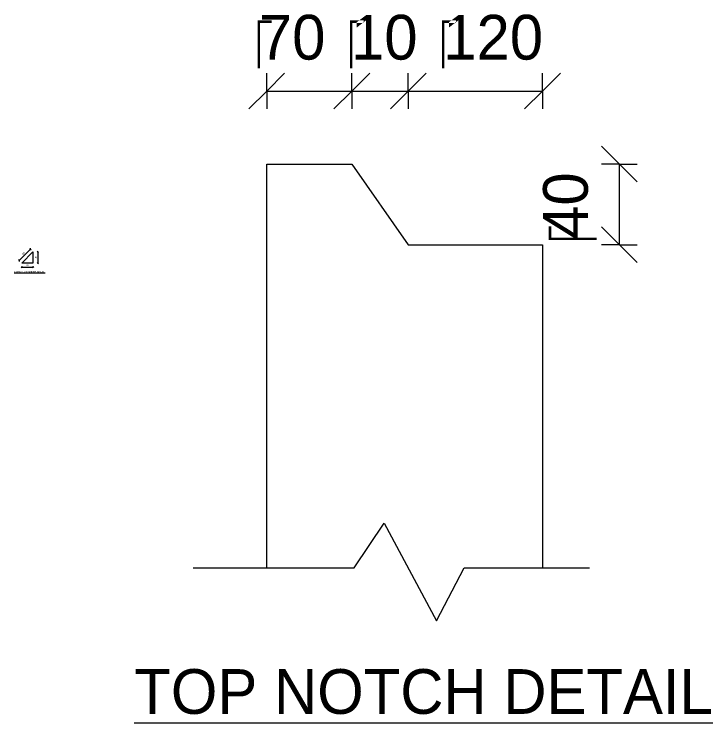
# Model space of a CAD drawing. Header units: millimetres. Extents: x 17731 to 34869, y 1067 to 18539.
# Drawn here: x 31747 to 34869, y 1067 to 4236 of the extents above; entities that cross this region are included whole.
import ezdxf

# ---------------------------------------------------------------- set-up
doc = ezdxf.new("R2010")
doc.units = ezdxf.units.MM
for name, color, linetype, lineweight in [('A-ANNO-DIMS', 211, 'Continuous', 9), ('A-ANNO-DIMS-3', 211, 'Continuous', 9), ('A-ANNO-DIMS-80', 211, 'Continuous', 9), ('A-DETL-THIN', 151, 'Continuous', 18), ('G-ANNO-TEXT', 231, 'Continuous', 9)]:
    doc.layers.add(name, color=color, linetype=linetype, lineweight=lineweight)
doc.styles.add('Arial_3', font='arial.ttf', dxfattribs={"height": 7.5})
doc.styles.add('Nirmala UI Semilight_3', font='NirmalaS.ttf', dxfattribs={"height": 7.5})
doc.styles.add('Nirmala UI Semilight_4', font='NirmalaS.ttf', dxfattribs={"height": 200})
doc.styles.add('Nirmala UI Semilight_5', font='NirmalaS.ttf', dxfattribs={"height": 200})
doc.dimstyles.new('Arrow_Filled_-_2_5_NI_UI_5', dxfattribs={"dimscale": 304.8, "dimtxt": 7.85523, "dimasz": 0.019685, "dimexe": 0.009843, "dimexo": 0.0625, "dimgap": 0.009843, "dimtad": 1, "dimdec": 0, "dimzin": 0, "dimdsep": 46, "dimtxsty": 'Nirmala UI Semilight_3', "dimblk1": 'OBLIQUE', "dimblk2": 'OBLIQUE', "dimsah": 1, "dimcen": 0.09, "dimazin": 0, "dimtfac": 1, "dimtdec": 4, "dimtix": 1, "dimtmove": 0, "dimatfit": 3, "dimfxl": 0.009843, "dimfxlon": 1, "dimtvp": 1, "dimtolj": 1, "dimtzin": 0, "dimarcsym": 2})
doc.dimstyles.new('Arrow_Filled_-_2_5_NI_UI_6', dxfattribs={"dimscale": 304.8, "dimtxt": 209.472789, "dimasz": 0.524934, "dimexe": 0.262467, "dimexo": 0.0625, "dimgap": 0.262467, "dimtad": 1, "dimdec": 0, "dimzin": 0, "dimdsep": 46, "dimtxsty": 'Nirmala UI Semilight_4', "dimblk1": 'OBLIQUE', "dimblk2": 'OBLIQUE', "dimsah": 1, "dimcen": 0.09, "dimazin": 0, "dimtfac": 1, "dimtdec": 4, "dimtix": 1, "dimtmove": 2, "dimatfit": 3, "dimfxl": 0.262467, "dimfxlon": 1, "dimtvp": 1, "dimtolj": 1, "dimtzin": 0, "dimarcsym": 2})
doc.dimstyles.new('Arrow_Filled_-_2_5_NI_UI_7', dxfattribs={"dimscale": 304.8, "dimtxt": 209.472789, "dimasz": 0.524934, "dimexe": 0.262467, "dimexo": 0.0625, "dimgap": 0.262467, "dimtad": 1, "dimdec": 0, "dimzin": 0, "dimdsep": 46, "dimtxsty": 'Nirmala UI Semilight_4', "dimblk1": 'OBLIQUE', "dimblk2": 'OBLIQUE', "dimsah": 1, "dimcen": 0.09, "dimazin": 0, "dimtfac": 1, "dimtdec": 4, "dimtix": 1, "dimtmove": 0, "dimatfit": 3, "dimfxl": 0.262467, "dimfxlon": 1, "dimtvp": 1, "dimtolj": 1, "dimtzin": 0, "dimarcsym": 2})

# ---------------------------------------------------------------- blocks, each defined once
blk = doc.blocks.new('DIMBLOCK47-CHAMFER DETAIL')
at = {"layer": 'A-ANNO-DIMS-3'}
for p, q in [((31780.8, 3104.9), (31783.8, 3107.9)), ((31780.8, 3104.9), (31780.8, 3107.9)), ((31830.8, 3104.9), (31833.8, 3107.9)), ((31830.8, 3104.9), (31830.8, 3107.9)), ((31780.8, 3104.9), (31777.8, 3101.9)), ((31780.8, 3104.9), (31830.8, 3104.9)), ((31780.8, 3104.9), (31780.8, 3101.9)), ((31830.8, 3104.9), (31827.8, 3101.9)), ((31830.8, 3104.9), (31830.8, 3101.9))]:
    blk.add_line(p, q, dxfattribs=at)
at = {"layer": 'A-ANNO-DIMS-3', "color": 0, "insert": (31800.9, 3117.7), "char_height": 7.5, "width": 11.654, "attachment_point": 1, "line_spacing_factor": 1.142579, "style": 'Nirmala UI Semilight_3'}
blk.add_mtext('\u202a10', dxfattribs=at)
blk = doc.blocks.new('_Oblique')
at = {"color": 0, "linetype": 'ByBlock', "lineweight": -2}
blk.add_line((-0.5, -0.5), (0.5, 0.5), dxfattribs=at)
blk = doc.blocks.new('DIMBLOCK48-CHAMFER DETAIL')
at = {"layer": 'A-ANNO-DIMS-3'}
for p, q in [((31851.8, 3172.8), (31848.8, 3175.8)), ((31851.8, 3172.8), (31848.8, 3172.8)), ((31851.8, 3172.8), (31851.8, 3122.8)), ((31851.8, 3172.8), (31854.8, 3169.8)), ((31851.8, 3172.8), (31854.8, 3172.8)), ((31851.8, 3122.8), (31848.8, 3125.8)), ((31851.8, 3122.8), (31848.8, 3122.8)), ((31851.8, 3122.8), (31854.8, 3119.8)), ((31851.8, 3122.8), (31854.8, 3122.8))]:
    blk.add_line(p, q, dxfattribs=at)
at = {"layer": 'A-ANNO-DIMS-3', "color": 0, "insert": (31839, 3142.9), "char_height": 7.5, "width": 11.654, "attachment_point": 1, "rotation": 90, "line_spacing_factor": 1.142579, "style": 'Nirmala UI Semilight_3'}
blk.add_mtext('\u202a10', dxfattribs=at)
blk = doc.blocks.new('DIMBLOCK49-CHAMFER DETAIL')
at = {"layer": 'A-ANNO-DIMS-3'}
for p, q in [((31768.9, 3134.7), (31818.9, 3184.7)), ((31818.9, 3184.7), (31816.8, 3186.8)), ((31818.9, 3184.7), (31818.9, 3188.9)), ((31818.9, 3184.7), (31818.9, 3180.4)), ((31818.9, 3184.7), (31821, 3182.5)), ((31768.9, 3134.7), (31768.9, 3138.9)), ((31768.9, 3134.7), (31766.8, 3136.8)), ((31768.9, 3134.7), (31768.9, 3130.4)), ((31768.9, 3134.7), (31771, 3132.5))]:
    blk.add_line(p, q, dxfattribs=at)
at = {"layer": 'A-ANNO-DIMS-3', "color": 0, "insert": (31781.4, 3165.2), "char_height": 7.5, "width": 11.826, "attachment_point": 1, "rotation": 45, "line_spacing_factor": 1.142579, "style": 'Nirmala UI Semilight_3'}
blk.add_mtext('\u202a14', dxfattribs=at)
blk = doc.blocks.new('DIMBLOCK50-TOP NOTCH DETAIL')
at = {"layer": 'A-ANNO-DIMS-80'}
for p, q in [((32875.5, 3891.8), (32955.5, 3971.8)), ((32875.5, 3891.8), (32875.5, 3971.8)), ((33255.5, 3891.8), (33335.5, 3971.8)), ((33255.5, 3891.8), (33255.5, 3971.8)), ((32875.5, 3891.8), (32795.5, 3811.8)), ((32875.5, 3891.8), (33255.5, 3891.8)), ((32875.5, 3891.8), (32875.5, 3811.8)), ((33255.5, 3891.8), (33175.5, 3811.8)), ((33255.5, 3891.8), (33255.5, 3811.8))]:
    blk.add_line(p, q, dxfattribs=at)
at = {"layer": 'A-ANNO-DIMS-80', "color": 0, "insert": (32840.3, 4232.7), "char_height": 200, "width": 356.485, "attachment_point": 1, "line_spacing_factor": 1.142579, "style": 'Nirmala UI Semilight_4'}
blk.add_mtext('\u202a70', dxfattribs=at)
blk = doc.blocks.new('DIMBLOCK51-TOP NOTCH DETAIL')
at = {"layer": 'A-ANNO-DIMS-80'}
for p, q in [((33255.5, 3891.8), (33335.5, 3971.8)), ((33255.5, 3891.8), (33255.5, 3971.8)), ((33507.9, 3891.8), (33587.9, 3971.8)), ((33507.9, 3891.8), (33507.9, 3971.8)), ((33255.5, 3891.8), (33175.5, 3811.8)), ((33255.5, 3891.8), (33507.9, 3891.8)), ((33255.5, 3891.8), (33255.5, 3811.8)), ((33507.9, 3891.8), (33427.9, 3811.8)), ((33507.9, 3891.8), (33507.9, 3811.8))]:
    blk.add_line(p, q, dxfattribs=at)
at = {"layer": 'A-ANNO-DIMS-80', "color": 0, "insert": (33252.2, 4232.7), "char_height": 200, "width": 310.781, "attachment_point": 1, "line_spacing_factor": 1.142579, "style": 'Nirmala UI Semilight_4'}
blk.add_mtext('\u202a10', dxfattribs=at)
blk = doc.blocks.new('DIMBLOCK52-TOP NOTCH DETAIL')
at = {"layer": 'A-ANNO-DIMS-80'}
for p, q in [((33507.9, 3891.8), (33587.9, 3971.8)), ((33507.9, 3891.8), (33507.9, 3971.8)), ((34107.9, 3891.8), (34187.9, 3971.8)), ((34107.9, 3891.8), (34107.9, 3971.8)), ((33507.9, 3891.8), (33427.9, 3811.8)), ((33507.9, 3891.8), (34107.9, 3891.8)), ((33507.9, 3891.8), (33507.9, 3811.8)), ((34107.9, 3891.8), (34027.9, 3811.8)), ((34107.9, 3891.8), (34107.9, 3811.8))]:
    blk.add_line(p, q, dxfattribs=at)
at = {"layer": 'A-ANNO-DIMS-80', "color": 0, "insert": (33664.4, 4232.7), "char_height": 200, "width": 493.594, "attachment_point": 1, "line_spacing_factor": 1.142579, "style": 'Nirmala UI Semilight_4'}
blk.add_mtext('\u202a120', dxfattribs=at)
blk = doc.blocks.new('DIMBLOCK53-TOP NOTCH DETAIL')
at = {"layer": 'A-ANNO-DIMS-80'}
for p, q in [((34451.5, 3565.5), (34371.5, 3645.5)), ((34451.5, 3565.5), (34371.5, 3565.5)), ((34451.5, 3205), (34451.5, 3565.5)), ((34451.5, 3565.5), (34531.5, 3485.5)), ((34451.5, 3565.5), (34531.5, 3565.5)), ((34451.5, 3205), (34371.5, 3285)), ((34451.5, 3205), (34371.5, 3205)), ((34451.5, 3205), (34531.5, 3125)), ((34451.5, 3205), (34531.5, 3205))]:
    blk.add_line(p, q, dxfattribs=at)
at = {"layer": 'A-ANNO-DIMS-80', "color": 0, "insert": (34110.6, 3231), "char_height": 200, "width": 370.196, "attachment_point": 1, "rotation": 90, "line_spacing_factor": 1.142579, "style": 'Nirmala UI Semilight_4'}
blk.add_mtext('\u202a40', dxfattribs=at)

msp = doc.modelspace()

# ---------------------------------------------------------------- linework, layer by layer
at = {"layer": 'A-DETL-THIN', "lineweight": 9}
for p, q in [((32875.5, 1760.8), (32875.5, 3565.5)), ((32875.5, 3565.5), (33255.5, 3565.5)), ((33255.5, 3565.5), (33507.9, 3205)), ((33507.9, 3205), (34107.9, 3205)), ((34107.9, 3205), (34107.9, 1760.8)), ((33266.5, 1760.8), (33400.7, 1959.7)), ((33400.7, 1959.7), (33634.9, 1523.3)), ((32546.5, 1760.8), (33266.5, 1760.8)), ((33634.9, 1523.3), (33758.5, 1760.8)), ((33758.5, 1760.8), (34318.5, 1760.8))]:
    msp.add_line(p, q, dxfattribs=at)
at = {"layer": 'A-DETL-THIN'}
for p, q in [((31830.8, 3172.8), (31780.8, 3122.8)), ((31830.8, 3172.8), (31830.8, 3122.8)), ((31830.8, 3122.8), (31780.8, 3122.8))]:
    msp.add_line(p, q, dxfattribs=at)

# ---------------------------------------------------------------- texts
at = {"layer": 'G-ANNO-TEXT', "color": 7, "attachment_point": 1}
for s, insert, char_height, width, style in [('\\LTYPICAL CHAMFER DETAIL', (31746.7, 3087.5), 7.5, 166.911, 'Arial_3'), ('\\LTOP NOTCH DETAIL', (32283.6, 1307.2), 200, 2975.864, 'Nirmala UI Semilight_5')]:
    msp.add_mtext(s, dxfattribs=dict(at, insert=insert, char_height=char_height, width=width, style=style))

# ---------------------------------------------------------------- dimensions: what is measured, and where the dimension line sits
at = {"layer": 'A-ANNO-DIMS'}
for base, p1, p2, text, override, picture, middle in [((33255.5, 3891.8), (32875.5, 3811.8), (33255.5, 3811.8), '\u202a70', {"dimpost": '<>', "dimfxl": 380}, 'DIMBLOCK50-TOP NOTCH DETAIL', (33018.6, 4099.4)), ((34107.9, 3891.8), (33507.9, 3811.8), (34107.9, 3811.8), '\u202a120', {"dimpost": '<>', "dimfxl": 600}, 'DIMBLOCK52-TOP NOTCH DETAIL', (33911.2, 4099.4))]:
    dim = msp.add_linear_dim(base=base, p1=p1, p2=p2, text=text, dimstyle='Arrow_Filled_-_2_5_NI_UI_6', override=override, dxfattribs=at)
    dim.commit()
    dim.dimension.update_dxf_attribs({"geometry": picture, "text_midpoint": middle, "dimtype": 160})
for base, p1, p2, dimstyle, override, picture, middle in [((33507.9, 3891.8), (33255.5, 3811.8), (33507.9, 3811.8), 'Arrow_Filled_-_2_5_NI_UI_7', {"dimpost": '<>', "dimfxl": 252.373632}, 'DIMBLOCK51-TOP NOTCH DETAIL', (33381.7, 4092.8)), ((31830.8, 3104.9), (31780.8, 3107.9), (31830.8, 3107.9), 'Arrow_Filled_-_2_5_NI_UI_5', {"dimpost": '<>', "dimfxl": 50}, 'DIMBLOCK47-CHAMFER DETAIL', (31805.8, 3112.4))]:
    dim = msp.add_linear_dim(base=base, p1=p1, p2=p2, text='\u202a10', dimstyle=dimstyle, override=override, dxfattribs=at)
    dim.commit()
    dim.dimension.update_dxf_attribs({"geometry": picture, "text_midpoint": middle})
for base, p1, p2, angle, text, dimstyle, override, picture, middle in [((34451.5, 3565.5), (34371.5, 3205), (34371.5, 3565.5), 90, '\u202a40', 'Arrow_Filled_-_2_5_NI_UI_7', {"dimpost": '<>', "dimfxl": 360.426899}, 'DIMBLOCK53-TOP NOTCH DETAIL', (34251.1, 3385.2)), ((31818.9, 3184.7), (31771, 3132.5), (31821, 3182.5), 45, '\u202a14', 'Arrow_Filled_-_2_5_NI_UI_5', {"dimpost": '<>', "dimfxl": 70.710678}, 'DIMBLOCK49-CHAMFER DETAIL', (31788.6, 3165)), ((31851.8, 3122.8), (31848.8, 3172.8), (31848.8, 3122.8), 90, '\u202a10', 'Arrow_Filled_-_2_5_NI_UI_5', {"dimpost": '<>', "dimfxl": 50}, 'DIMBLOCK48-CHAMFER DETAIL', (31844.2, 3147.8))]:
    dim = msp.add_linear_dim(base=base, p1=p1, p2=p2, angle=angle, text=text, dimstyle=dimstyle, override=override, dxfattribs=at)
    dim.commit()
    dim.dimension.update_dxf_attribs({"geometry": picture, "text_midpoint": middle})

doc.saveas('drawing.dxf')
